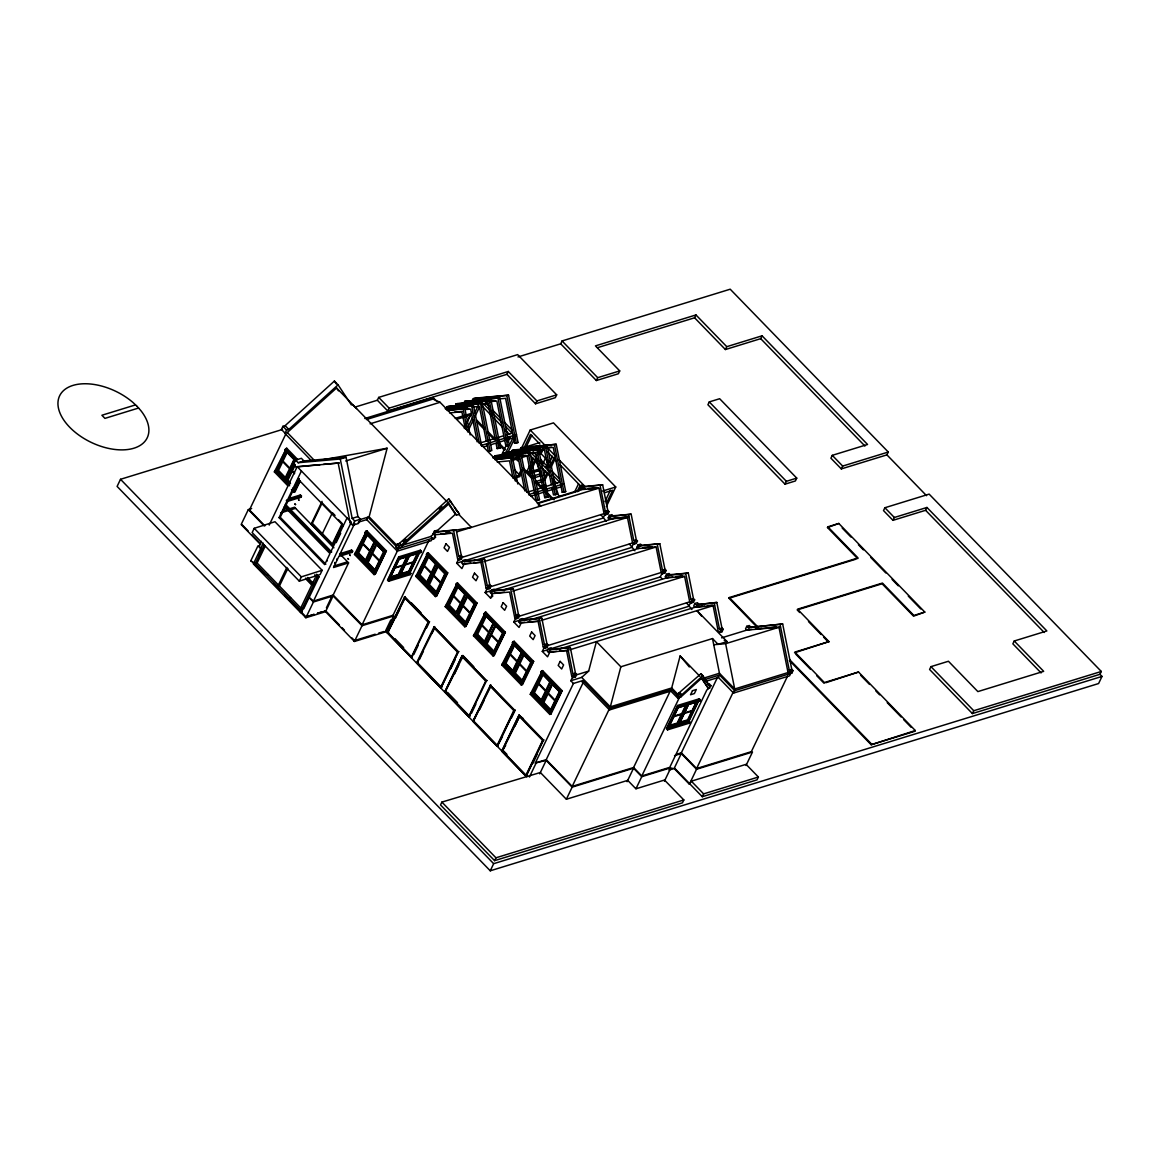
<?xml version="1.0" encoding="UTF-8"?>
<svg xmlns="http://www.w3.org/2000/svg" width="1160" height="1160" viewBox="0 0 1160 1160"><rect width="100%" height="100%" fill="white"/><g stroke="black" fill="none" stroke-linecap="round" stroke-linejoin="round"><path stroke-width="1.5" d="M326.656 561.15L327.236 560.904M359.31 519.825L369.126 516.809L387.135 448.238L322.132 459.882M581.711 677.396L588.657 671.103L596.414 641.611L620.846 666.783L610.32 706.861L581.711 677.396L570.807 680.746L573.432 683.457L583.088 680.485L610.189 708.426L671.582 689.518L679.383 697.566L680.644 697.174L701.669 678.15L708.601 688.576L711.051 685.69L709.18 683.762L707.919 684.154L701.002 673.728L678.716 693.143L677.512 695.637M610.32 706.861L671.698 687.967L680.122 655.937L699.799 676.222M282.532 429.432L120.509 479.298L117.102 486.417L490.26 870.797L1098.592 683.544L1102 676.425L1099.941 674.308L972.399 713.574L929.595 669.479L930.958 666.637L948.431 661.258L977.88 691.592L1043.681 671.336L1014.231 641.001L1012.868 643.843L1041.1 672.916M351.407 404.956L338.067 384.845L334.399 381.06L285.142 425.633L282.924 426.314L281.43 429.432L285.099 433.216L287.317 432.535L336.574 387.962L447.238 501.961M260.754 544.721L241.149 524.538L248.327 509.573L251.633 508.559M285.099 433.216L286.592 430.099L288.811 429.417L338.067 384.845M285.708 434.246L249.444 509.95L264.886 525.842M287.81 485.75L274.355 471.888L285.824 449.529L284.939 449.804L295.945 461.129M284.939 449.804L286.708 448.209L297.714 459.548M286.708 448.209L275.529 471.525L274.355 471.888M277.385 470.583L286.868 451.312L294.785 459.476L285.606 478.645L277.385 470.583L286.868 451.312M254.2 528.308L252.155 532.585L299.294 581.145L320.102 574.577L322.146 570.299L274.993 521.739L254.2 528.308L301.353 576.868L322.146 570.299M285.302 478.732L294.785 459.476M338.212 463.304L350.117 522.652L352.654 525.262L358.425 523.493L360.485 519.202L357.947 516.591L346.043 457.243L303.92 460.94L301.382 458.316L295.611 460.099L293.552 464.377L296.09 467.001L339.329 462.956L323.524 464.348M289.087 482.618L286.825 480.298L294.481 464.319M286.825 480.298L294.77 464.232M295.176 465.073L292.436 470.786L294.712 473.135M254.808 564.137L250.792 560.802L257.969 545.838L261.392 549.361M251.865 561.295L250.792 560.802M261.421 541.328L259.086 546.201L261.986 549.173M269.207 525.103L297.207 466.653L320.015 464.652M263.305 543.17L253.373 563.919L300.454 612.422L302.224 611.885M258.52 555.35L260.681 550.855M315.302 577.665L300.005 609.58L255.36 563.572L264.175 545.171M255.36 563.572L257.114 563.035L265.19 546.157M279.067 517.635L284.36 506.587L285.519 506.224L280.227 517.273L279.067 517.635L324.684 564.615L329.976 553.566L284.36 506.587M284.939 505.354L286.114 505.006L331.731 551.986L330.556 552.348L284.939 505.354L301.411 470.989M286.114 505.006L298.83 478.442M294.785 487.185L298.279 479.907M299.324 478.863L294.742 488.447L298.86 480.37M291.479 489.52L293.915 492.043L300.005 480.921M293.915 492.043L295.089 491.68L300.31 480.805M286.462 500.308L299.831 496.19L300.411 494.972L301.469 496.045L300.875 497.277L287.52 501.396M286.853 567.428L277.675 586.568L279.43 586.032L287.839 568.487M322.06 501.352L311.185 524.073L332.296 545.823L342.403 524.726M377.334 400.243L378.697 397.401L517.65 354.626L556.684 394.835L555.321 397.691L535.529 403.782L506.92 374.317L387.759 410.988L377.334 400.243L354.916 407.146M299.294 581.145L301.353 576.868M322.379 533.615L332.108 513.314M387.759 410.988L389.122 408.146L508.283 371.476L536.891 400.939L556.684 394.835M300.454 612.422L317.274 577.317L319.043 576.781L316.564 574.229M333.166 595.022L362.079 624.82L393.037 615.293L393.704 615.975L362.007 625.733L333.094 595.95L325.554 611.683L305.877 617.743L301.121 612.842L308.661 597.11L313.49 601.083L333.166 595.022L348.565 562.89L341.33 555.452M330.556 552.348L347.029 517.984M303.746 608.696L319.043 576.781M336.212 542.619L340.707 533.237M284.693 595.109L305.95 616.815M313.49 601.083L351.233 522.319L297.207 466.653L296.09 467.001M305.877 617.743L313.418 601.996L333.094 595.95M352.654 525.262L354.714 520.985L360.485 519.202M354.728 523.305L339.43 555.249L352.669 551.174L351.611 550.087L340.025 553.654M342.751 553.856L351.031 551.319L351.611 550.087M358.15 522.261L366.705 519.622L367.88 517.186L397.242 547.433M348.565 562.89L333.543 567.515L338.836 556.466L352.075 552.392L352.669 551.174M326.395 607.84L331.673 596.835M354.496 554.451L365.965 532.077L365.081 532.353L384.641 552.508L385.526 552.233L375.536 573.098L374.057 574.591L354.496 554.451L355.671 554.088L366.85 530.758L386.411 550.913L375.231 574.229L374.057 574.591M365.081 532.353L366.85 530.758M357.541 553.132L367.01 533.875L374.926 542.024L365.748 561.193L357.541 553.132L367.01 533.875M365.443 561.295L374.926 542.024M366.966 562.846L376.449 543.591L384.366 551.74L375.173 570.909L366.966 562.846L376.449 543.591M374.883 570.995L384.366 551.74M384.641 552.508L386.411 550.913M454.778 513.329L456.518 515.112L459.476 514.199L448.732 498.843L399.475 543.402L397.257 544.083L395.763 547.201L397.503 548.999L432.448 538.24L431.288 540.676L397.3 551.13L366.705 519.622M397.503 548.999L398.997 545.882L401.215 545.186L450.471 500.627M362.079 624.82L398.46 548.695M324.887 610.986L354.467 641.465L362.007 625.733M388.382 579.246L398.387 558.366L399.171 559.192L420.848 552.523L421.428 551.29L420.37 550.202L398.707 556.872L387.527 580.188L388.586 581.276L410.263 574.62L410.843 573.388L410.046 572.576L388.382 579.246L389.18 580.058L410.843 573.388M389.803 577.636L398.576 574.925L408.03 556.032L398.837 575.201L390.079 577.912L399.257 558.728M388.586 581.276L389.18 580.058M390.079 577.912L399.765 557.96L398.707 556.872M467.451 421.239L470.38 415.091L456.75 419.297M464.217 428.228L471.902 412.177M467.857 427.185L472.468 417.557M474.774 412.742L478.616 404.724M467.886 431.288L473.265 420.05M474.802 416.846L479.413 407.218M401.012 572.822L409.436 555.249L418.47 552.827L409.277 571.996L400.243 574.417L409.016 571.721L418.195 552.551L412.351 554.35M400.519 574.693L409.697 555.524M409.944 571.967L420.37 550.202M410.046 572.576L420.05 551.711L420.848 552.523M506.92 374.317L508.283 371.476M390.775 620.005L385.497 631.025L526.828 776.794M393.037 615.293L428.837 540.574M393.704 615.975L386.164 631.707L354.467 641.465M433.202 533.615L434.391 531.12L436.914 530.352L438.045 531.526L456.17 529.932L461.288 555.466L462.492 556.698L461.303 559.192L458.78 559.976L457.576 558.728L452.458 533.194L434.333 534.789L433.202 533.615L434.608 533.194M405.289 596.588L387.193 632.896L388.02 632.649M412.351 656.546L411.51 656.792L387.889 632.461L405.348 597.516M395.429 618.207L399.678 609.333M401.548 545.519L430.78 536.514L433.405 539.226L435.739 534.354L434.333 534.789M415.816 576.404L427.286 554.045L426.401 554.306L445.976 574.461L446.846 574.186L436.856 595.051L435.391 596.559L415.816 576.404L416.991 576.041L428.171 552.726L447.731 572.866L436.566 596.197L435.391 596.559M426.401 554.306L428.171 552.726M418.861 575.099L428.345 555.828L436.247 563.977L427.068 583.161L418.861 575.099L428.345 555.828M426.778 583.248L436.247 563.977M428.286 584.799L437.77 565.543L445.686 573.692L436.493 592.861L428.286 584.799L437.77 565.543M501.627 454.923L506.209 445.353M507.732 442.163L510.037 437.378M436.203 592.963L445.686 573.692M445.976 574.461L447.731 572.866M506.021 452.298L512.894 437.943L490.506 444.846M507.587 453.183L514.46 438.828M515.228 437.233L516.476 434.623L481.197 445.483M517.998 356.946L560.701 343.81L562.063 340.953L730.205 289.202L888.284 452.037L886.921 454.879L841.319 468.915L830.908 458.2L832.271 455.343L867.564 444.483L762.062 335.82L726.769 346.68L725.406 349.537L694.593 317.782L597.487 347.681M411.51 656.792L428.127 622.108L429.577 621.601L426.575 627.865M470.829 563.136L464.247 563.716L461.912 568.588L456.649 563.165L458.983 558.293L460.186 559.54M458.78 559.976L459.983 557.481L462.492 556.698M413.801 654.515L418.31 645.12M535.529 403.782L536.891 400.939M480.965 562.557L486.084 588.091L487.287 589.338L489.796 588.555L490.999 586.061L489.796 584.828L484.662 559.294L466.552 560.889L465.407 559.714L462.898 560.483L461.709 562.977L462.84 564.151L482.357 562.121L474.121 562.846M441.713 687.648L440.887 687.909L416.599 662.896L434.115 626.777L458.388 651.775L441.119 687.837L416.832 662.824M441.757 686.532L440.93 686.792L417.296 662.462L434.753 627.516L431.926 633.418M419.369 659.634L423.429 651.151M445.164 606.636L456.634 584.263L455.75 584.538L475.31 604.693L476.195 604.418L466.189 625.284L464.725 626.777L445.164 606.636L446.339 606.274L457.518 582.943L477.079 603.098L465.899 626.414L464.725 626.777M455.75 584.538L457.518 582.943M520.869 449.529L530.207 430.041L553.494 422.878L615.742 486.997L606.361 506.558M448.195 605.317L457.678 586.061L465.595 594.21L456.416 613.379L448.195 605.317L457.678 586.061M519.274 457.765L517.78 460.882L516.2 459.259L511.488 460.709M524.509 446.846L530.483 434.376L539.951 444.12M525.799 447.774L531.773 435.304M518.505 475.44L521.275 469.67M521.739 470.757L519.665 475.078L514.62 469.873M456.112 613.48L465.595 594.21M457.635 615.032L467.103 595.761L475.02 603.925L465.841 623.094L457.635 615.032L467.103 595.761M529.496 465.958L527.249 470.641L528.829 472.265L535.558 458.229M530.99 462.84L533.223 458.157M538.544 451.979L540.038 448.862M532.092 468.567L535.963 460.201L541.024 475.861M538.835 454.488L541.053 449.848M541.575 449.572L539.327 454.256L541.082 453.72L543.286 449.108M465.537 623.181L475.02 603.925M475.31 604.693L477.079 603.098M542.75 463.942L545.765 457.635L548.057 464.377M492.87 595.993L490.564 598.096L485.155 592.528L487.49 587.656L486.084 588.091M487.287 589.338L488.476 586.844L490.999 586.061M440.93 686.792L457.548 652.109L458.998 651.601M440.887 687.909L458.157 651.847L433.884 626.835L434.71 626.588M543.373 475.325L545.649 470.583M549.55 462.449L552.537 456.199M450.733 668.841L455.242 659.431M543.446 480.11L547.23 472.207M550.376 465.624L554.117 457.823M490.346 592.485L491.55 589.99L494.059 589.222L495.189 590.382L513.314 588.801L518.433 614.336L519.636 615.568L518.447 618.062L515.924 618.831L514.721 617.598L509.602 592.064L491.477 593.659L490.346 592.485L491.753 592.049M544.75 480.458L547.839 474.019M550.928 467.582L554.784 459.52M469.901 716.561L469.06 716.822L444.787 691.809L462.057 655.748L462.884 655.501L473.816 666.753M469.945 715.445L469.104 715.705L445.483 691.375L462.941 656.429M490.564 598.096L492.884 593.224L491.477 593.659M454.445 674.149L458.693 665.289M484.039 613.683L485.808 612.088L505.368 632.243L494.189 655.559L493.014 655.922L473.454 635.767L484.923 613.408L484.039 613.683L503.599 633.824L504.484 633.563L502.034 631.04M560.701 343.81L596.356 380.538L597.719 377.682L619.73 370.91L595.442 345.883L695.957 314.94L726.769 346.68M485.808 612.088L474.628 635.419L473.454 635.767M476.485 634.462L485.967 615.206L493.885 623.355L484.706 642.524L476.485 634.462L485.967 615.206M484.401 642.611L493.595 623.442M485.924 644.177L495.407 624.907L485.924 644.177L494.131 652.239L503.324 633.07L498.8 628.401M619.73 370.91L618.367 373.752L596.356 380.538M493.841 652.326L503.324 633.07M493.014 655.922L504.484 633.563M503.599 633.824L505.368 632.243M574.664 491.869L578.521 483.822M524.683 622.297L521.391 622.587L519.057 627.444L513.808 622.035L516.127 617.163L517.331 618.41M469.104 715.705L485.721 681.021L487.171 680.5M515.924 618.831L517.128 616.337L519.636 615.568M469.06 716.822L486.562 680.688L462.289 655.675L445.02 691.737L469.292 716.75M577.013 491.884L580.101 485.446M471.395 713.429L475.904 704.018M579.696 488.534L580.885 486.04L583.393 485.257L584.538 486.432L602.649 484.837L607.782 510.371L608.986 511.618L607.782 514.112L605.274 514.88L604.07 513.648L598.952 488.113L580.827 489.694L579.696 488.534L581.102 488.099M578.738 491.39L581.841 484.909M518.853 621.847L520.042 619.353L522.565 618.585L523.697 619.745L541.822 618.164L546.94 643.684L548.143 644.931L546.94 647.425L544.432 648.193L543.228 646.961L538.11 621.426L519.985 623.022L518.853 621.847L520.26 621.412M502.483 736.673L497.132 746.33L472.86 721.317L490.97 685.009M473.091 721.245L490.361 685.197L514.649 710.21L497.364 746.257M497.974 746.068L473.555 720.882L491.013 685.937M479.689 709.587L483.938 700.712M512.328 642.828L514.097 641.234L533.658 661.389L522.493 684.704L521.318 685.067L501.743 664.912L513.213 642.553L512.328 642.828L531.904 662.969L532.774 662.708L514.431 643.814M514.097 641.234L502.918 664.549L501.743 664.912M504.788 663.607L514.272 644.337L522.174 652.5L512.995 671.669L504.788 663.607L514.272 644.337M441.887 802.096L440.524 804.938L494.595 860.647L682.471 802.821L683.835 799.965L664.477 780.028L635.926 788.814L627.734 780.361L566.341 799.255L540.357 772.502L441.887 802.096L495.958 857.806L683.835 799.965M512.705 671.756L522.174 652.5M514.213 673.322L523.697 654.051L531.613 662.2L522.421 681.384L514.213 673.322L523.697 654.051M604.94 501.613L610.377 490.26M694.593 317.782L695.957 314.94M606.477 503.193L612.697 490.23L604.447 492.768M522.13 681.471L531.613 662.2M521.318 685.067L532.774 662.708M531.904 662.969L533.658 661.389M604.693 514.837L603.142 518.071L456.649 563.165M605.274 514.88L606.462 512.386L608.986 511.618M511.488 717.851L515.243 710.021L513.793 710.529L497.176 745.213L498.017 744.952M556.481 651.369L549.898 651.949L547.563 656.807L542.3 651.398L544.635 646.526L545.838 647.759M497.132 746.33L514.416 710.268L490.129 685.27M544.432 648.193L545.62 645.699L548.143 644.931M608.188 517.882L609.391 515.388L611.9 514.62L613.031 515.794L631.156 514.199L636.274 539.734L637.478 540.966L636.289 543.46L633.766 544.243L632.577 542.996L627.444 517.462L609.333 519.057L608.188 517.882L609.595 517.462L610.726 518.621L627.212 517.186M566.602 650.789L571.735 676.323L572.996 677.614L575.505 676.846L576.694 674.351L575.447 673.047L570.314 647.512L552.203 649.107L550.942 647.816L548.419 648.585L547.23 651.079L548.491 652.37L568.009 650.354L559.773 651.079M518.94 715.183L543.228 740.196L525.944 776.243L501.671 751.245L518.94 715.183L523.421 718.678M501.903 751.172L519.173 715.111L543.46 740.124L526.176 776.17M526.828 774.88L525.987 775.141L502.367 750.795L519.825 715.851M502.367 750.795L505.659 745.402M514.866 726.203L519.115 717.329M540.836 672.176L542.604 670.596L562.165 690.751L550.986 714.067L549.811 714.429L530.25 694.274L541.72 671.915L540.836 672.176L560.396 692.332L561.28 692.071L552.726 683.254M542.604 670.596L531.425 693.912L530.25 694.274M533.281 692.97L542.764 673.699L550.681 681.862L541.502 701.032L533.281 692.97L542.764 673.699M541.198 701.118L550.681 681.862M542.721 702.684L552.189 683.414L560.106 691.563L550.928 710.746L542.721 702.684L552.189 683.414M550.623 710.833L560.106 691.563M549.811 714.429L561.28 692.071M560.396 692.332L562.165 690.751M633.766 544.243L634.97 541.749L637.478 540.966M570.807 680.746L572.359 677.512M525.987 775.141L542.619 740.442L544.054 739.935M572.996 677.614L574.186 675.12L576.694 674.351M532.788 763.454L537.298 754.043M636.84 547.389L638.029 544.895L640.552 544.127L641.683 545.301L659.808 543.707L664.926 569.241L666.13 570.473L664.926 572.967L662.418 573.75L661.214 572.503L656.096 546.969L637.971 548.564L636.84 547.389L638.246 546.969M664.419 781.188L670.871 767.731L641.741 776.692L633.534 768.239L572.155 787.147L546.172 760.38L535.326 763.005L573.432 683.457M529.409 777.026L535.862 763.556M709.282 401.911L707.919 404.753L785.015 484.17L795.383 480.965L796.746 478.123L719.649 398.721L709.282 401.911L786.379 481.313L796.746 478.123M494.595 860.647L495.958 857.806M490.26 870.797L493.667 863.678L1102 676.425M671.582 689.518L670.842 691.055L609.464 709.949L582.349 682.022L583.088 680.485M535.326 763.005L546.229 759.655L583.611 681.63L582.349 682.022M539.719 773.851L546.172 760.38M725.406 349.537L760.699 338.662L762.062 335.82M513.808 622.035L660.286 576.94L662.621 572.068L663.824 573.315M662.418 573.75L663.607 571.257L666.13 570.473M665.332 576.752L666.536 574.258L669.044 573.49L670.19 574.664L688.3 573.069L693.433 598.603L694.637 599.836L693.433 602.33L690.925 603.113L689.721 601.866L684.588 576.332L666.478 577.926L665.332 576.752L666.739 576.317M546.229 759.655L572.199 786.408L609.58 708.398M566.413 799.11L572.155 787.147M609.464 709.949L610.189 708.426M690.925 603.113L692.114 600.619L694.637 599.836M694.913 603.49L693.723 605.984L694.971 607.289L713.096 605.694L718.214 631.228L719.476 632.519L721.999 631.75L723.188 629.257L721.926 627.966L716.808 602.432L696.174 604.795L694.913 603.49L697.421 602.721L698.683 604.012M572.199 786.408L633.592 767.514L670.19 691.128M627.082 781.71L633.534 768.239M669.712 689.881L677.918 698.335L702.873 675.657L701.002 673.728M633.592 767.514L641.799 775.967L679.18 697.943L677.918 698.335M679.383 697.566L681.833 694.68L679.963 692.752M635.999 788.669L641.741 776.692M667.319 727.827L677.309 706.962L678.107 707.774L699.77 701.104L700.35 699.886L699.291 698.784L677.628 705.454L666.463 728.784L667.522 729.872L689.185 723.202L689.765 721.97L688.982 721.158L667.319 727.827L668.102 728.639L689.765 721.97M756.668 626.777L728.973 598.255L729.321 597.545L858.038 557.931L827.848 526.828L827.501 527.539L857.689 558.641M668.726 726.218L677.918 707.049L686.952 704.627L677.759 723.797L668.726 726.218L677.498 723.521L686.676 704.352M669.001 726.493L678.179 707.324M785.015 484.17L786.379 481.313M667.522 729.872L668.102 728.639M700.35 699.886L678.687 706.556L674.105 716.053L681.688 713.734L685.792 705.149L678.208 707.484M719.476 632.519L720.679 630.025L723.188 629.257M679.165 722.999L687.938 720.302L697.131 701.133L688.213 720.577L679.165 722.999L688.359 703.83L692.737 702.481M679.441 723.274L688.62 704.105L697.392 701.409M699.291 698.784L688.126 722.115L689.185 723.202M688.982 721.158L698.204 701.901M709.847 688.184L709.122 687.43L706.715 690.214L669.755 767.355L641.799 775.967M676.396 754.333L681.355 752.811L717.533 677.28M746.025 765.513L752.478 752.042L696.536 769.254L681.297 753.551L674.12 768.514L689.374 784.218L691.331 781.188L746.068 764.338L758.393 777.026L757.031 779.868L702.279 796.717L674.714 768.326L669.044 770.066M706.28 681.166L718.388 677.44L719.534 675.033L734.715 690.664L791.831 673.075L793.019 670.582L791.758 669.291L782.666 623.993L748.011 627.589L746.764 626.298L745.561 628.792L746.822 630.083L778.969 627.27L788.046 672.553L789.308 673.859L790.511 671.365L793.019 670.582M681.355 752.811L696.595 768.529L733.555 691.389M689.374 784.218L696.536 769.254M718.388 677.44L733.555 693.071L734.715 690.664M841.319 468.915L842.682 466.073L888.284 452.037M702.279 796.717L703.641 793.875L758.393 777.026M799.689 612.509L797.181 609.913L882.093 583.77L913.543 616.163L924.824 612.088L838.796 523.464L827.501 527.539M787.538 676.135L751.346 751.665L696.595 768.529M790.714 673.423L789.568 675.83L733.555 693.071M1099.941 674.308L1101.304 671.466L929.131 494.116L884.877 507.747L883.514 510.588L892.982 520.332L925.593 510.298L926.956 507.457L1046.857 630.953L1014.231 641.001M794.498 652.804L828.965 641.596L797.514 609.203L882.427 583.059L913.877 615.452L924.824 612.088M892.982 520.332L894.345 517.49L926.956 507.457M789.38 660.475L871.174 744.735L914.979 731.25L915.312 730.539L858.516 672.032L825.76 682.732M871.174 744.735L915.312 730.539M972.399 713.574L973.762 710.732L1101.304 671.466M403.303 541.705L405.971 539.298M439.248 509.182L441.974 506.848M399.721 548.303L448.978 503.745L456.518 515.112M430.78 536.514L455.401 514.228L448.18 503.382M433.405 539.226L435.725 537.124M336.994 559.642L336.98 558.801M135.531 404.898L101.891 415.251L104.937 418.383L138.576 408.03M364.791 418.513L433.028 397.503L436.812 401.403M366.386 419.543L432.912 399.069L440.046 402.288L540.749 506.021L538.124 504.832M370.098 423.821L440.046 402.288M447.542 409.204L447.049 406.754L448.789 406.203L482.357 403.26L491.84 450.559L488.36 451.254L486.968 444.352M456.272 406.507L455.778 404.057L457.533 403.521L491.086 400.577L500.584 447.876L497.089 448.558L496.06 443.381M473.744 401.128L473.251 398.677L475.005 398.141L508.559 395.197L518.056 442.497L514.562 443.178L505.572 398.329L498.495 398.953M445.817 408.596L480.762 397.837M447.252 410.567L464.885 408.639L470.148 434.913M445.382 408.813L473.613 405.957L481.704 446.238M447.049 406.754L482.357 403.26M455.778 404.057L491.086 400.577M499.829 397.88L464.522 401.375L499.829 397.88L509.312 445.179L507.572 445.715L505.833 445.875L496.828 401.026L486.228 401.954M473.251 398.677L508.559 395.197M295.611 460.099L298.149 462.709L303.92 460.94M455.314 418.325L470.496 413.656M298.149 462.709L340.271 459.012L346.043 457.243M345.709 460.998L387.135 448.238M288.738 498.568L300.411 494.972M286.447 500.671L301.469 496.045M481.023 442.728L503.425 435.826M506.876 434.768L512.038 433.173L505.745 426.691M483.604 446.962L487.055 445.904M282.851 510.835L294.538 507.239L333.906 547.81M280.575 512.952L295.582 508.326M488.36 451.254L490.1 450.703M497.089 448.558L500.584 447.876M505.833 445.875L509.312 445.179M514.562 443.178L518.056 442.497M503.918 455.59L503.425 453.139L505.165 452.603L538.733 449.645L548.23 496.944L544.736 497.64L535.746 452.791L528.67 453.415M512.648 452.893L512.154 450.442L513.909 449.906L547.476 446.962L556.96 494.262L553.479 494.943L552.087 488.055M526.785 446.586L539.791 442.584M493.464 457.678L528.409 446.919M494.899 459.65L512.532 457.721L517.795 483.995M493.029 457.896L521.26 455.024L529.351 495.32M530.004 452.342L494.682 455.822L530.004 452.342L539.487 499.641L537.747 500.177L536.007 500.322L527.002 455.474L516.403 456.416M503.425 453.139L538.733 449.645M512.154 450.442L547.476 446.962M556.205 444.265L520.898 447.76L556.205 444.265L565.703 491.564L563.948 492.101L562.208 492.26L553.218 447.412L542.604 448.34M521.492 457.635L528.003 455.634M340.271 459.012L352.176 518.361L357.947 516.591M350.117 522.652L351.233 522.319M516.258 476.137L520.971 474.686M532.338 471.177L538.704 469.22M545.519 467.117L548.752 466.132M535.18 471.192L538.472 470.177M515.374 477.978L520.086 476.513M529.685 473.57L539.588 470.51M533.397 475.962L539.98 473.933M533.861 477.905L540.458 475.875M535.369 481.661L541.966 479.631M537.486 483.111L542.43 481.588M540.647 486.359L545.591 484.837M528.67 491.796L533.846 490.216M537.283 489.143L559.686 482.255L552.131 474.469M266.51 575.07L268.279 574.534M528.844 494.566L564.122 483.705M530.947 496.132L561.193 486.823M536.007 500.322L539.487 499.641M544.736 497.64L548.23 496.944M562.208 492.26L565.703 491.564M434.391 531.12L435.536 532.295L438.045 531.526M584.538 486.432L582.015 487.2L602.649 484.837M537.225 503.121L583.335 488.925M334.167 565.921L347.507 561.817M539.821 502.947L575.563 491.941M435.536 532.295L456.17 529.932M457.243 531.729L598.763 488.157M602.432 491.086L615.742 486.997M398.387 558.366L421.428 551.29M400.722 558.279L408.03 556.032M399.286 558.902L406.87 556.568L402.752 565.137L395.183 567.472M409.726 555.683L417.31 553.349L413.192 561.918L405.623 564.253M288.84 598.082L290.594 597.53M394.878 568.096L402.462 565.761L398.272 574.49L390.702 576.824M405.318 564.876L412.902 562.542L408.712 571.271L401.142 573.605M453.647 530.7L458.78 556.235L461.288 555.466M600.14 485.62L605.259 511.154L607.782 510.371M460.709 557.772L605.476 513.213M462.898 560.483L464.029 561.658L466.552 560.889M609.391 515.388L610.523 516.562L613.031 515.794M301.121 612.842L301.861 612.611M462.84 564.151L464.247 563.716M474.048 560.701L615.134 517.998M464.029 561.658L484.662 559.294M610.523 516.562L631.156 514.199M484.083 561.6L628.851 517.041M305.211 617.048L314.084 614.322M322.219 611.813L317.347 613.321L322.161 611.929M323.857 611.305L325.626 610.769L339.459 625.008M305.892 616.946L314.026 614.438M482.154 560.062L487.272 585.597L489.796 584.828M628.648 514.967L633.766 540.502L636.274 539.734M490.941 586.597L633.969 542.576L631.649 547.433L485.155 592.528M491.55 589.99L492.681 591.165L495.189 590.382M638.029 544.895L639.174 546.07L641.683 545.301M504.426 589.672L639.377 548.129M492.681 591.165L513.314 588.801M639.174 546.07L659.808 543.707M512.735 591.107L655.777 547.071M353.8 640.784L354.539 640.552L352.031 637.957M356.265 640.03L375.188 634.201M378.624 633.142L383.786 631.548M387.889 632.461L388.716 632.214M510.791 589.57L515.924 615.104L518.433 614.336M657.285 544.475L662.418 570.01L664.926 569.241M514.721 617.598L516.127 617.163M519.578 616.105L662.621 572.068M520.042 619.353L521.173 620.527L523.697 619.745M666.536 574.258L667.667 575.433L670.19 574.664M827.848 526.828L838.796 523.464M519.985 623.022L521.391 622.587M529.467 620.092L668.986 577.158M412.308 657.662L411.466 657.909L428.968 621.789L404.695 596.776L387.425 632.838L411.699 657.836M521.173 620.527L541.822 618.164M667.667 575.433L688.3 573.069M538.11 621.426L539.516 620.991M541.241 620.455L684.269 576.433M417.296 662.462L418.137 662.2M416.599 662.896L417.44 662.635M539.298 618.933L544.417 644.467L546.94 643.684M685.792 573.837L690.91 599.372L693.433 598.603M543.228 646.961L544.635 646.526M546.36 645.99L691.128 601.431L688.793 606.303L542.3 651.398M548.419 648.585L549.68 649.875L552.203 649.107M548.491 652.37L549.898 651.949M559.657 648.947L697.493 606.506L702.438 606.071M728.973 598.255L855.979 559.163M549.68 649.875L570.314 647.512M696.174 604.795L716.808 602.432M569.69 649.832L714.502 605.259M445.483 691.375L446.31 691.113M444.787 691.809L445.614 691.548M567.805 648.295L572.924 673.829L575.447 673.047M714.284 603.2L719.417 628.735L721.926 627.966M571.735 676.323L573.141 675.889M576.592 674.83L588.657 671.103M746.764 626.298L749.273 625.53L750.534 626.821M620.846 666.783L712.501 638.565L718.098 644.351L727.059 641.596L697.015 610.639L701.51 616.033M721.607 637.855L749.331 629.314M748.011 627.589L782.666 623.993M473.555 720.882L474.397 720.621M472.86 721.317L473.686 721.056M713.734 644.728L725.624 643.684L780.376 626.835M702.96 678.353L719.461 673.264L734.715 688.982L789.452 672.118M703.975 679.818L719.534 675.033M828.965 641.596L794.832 652.094L824.383 682.544L858.516 672.032M707.919 684.154L709.789 686.082L711.051 685.69M501.671 751.245L502.512 750.984M700.945 677.382L707.861 687.808L709.122 687.43M780.158 624.776L789.249 670.059L791.758 669.291M680.833 706.15L685.226 704.801M674.525 755.624L681.297 753.551M669.378 769.254L672.582 768.268M445.658 531.99L449.196 531.352M452.733 530.714L471.351 527.38L458.765 514.416M491.507 401.113L495.045 400.795M482.777 403.796L488.07 403.332M468.654 405.42L472.178 405.115M481.023 404.333L488.099 403.709L495.363 439.93M445.353 408.436L473.613 405.957M463.449 407.798L466.987 407.493M472.294 407.029L479.355 406.406L486.286 440.901M447.224 410.19L464.885 408.639M465.305 409.175L468.828 408.871M465.32 409.552L470.626 409.088L477.195 441.858M454.792 412.017L461.868 411.394M449.514 412.873L461.883 411.786L465.349 429.026M546.113 447.659L551.421 447.18M539.154 450.182L544.461 449.717M525.03 451.805L528.568 451.501M537.399 450.718L544.475 450.109L551.391 484.604M532.179 452.719L535.717 452.414M519.825 454.184L523.363 453.879M493 457.504L521.26 455.024M521.681 455.561L525.219 455.257M502.251 457.649L505.789 457.345M494.856 459.273L512.532 457.721M512.938 458.258L518.245 457.794M511.197 458.795L518.274 458.171L524.842 490.941M497.161 461.941L509.53 460.853L512.995 478.108M588.279 488.49L596.515 487.765M582.233 489.259L585.524 488.983M588.816 488.693L597.052 487.968M555.22 494.407L556.96 494.262M621.731 517.418L626.661 516.983M440.684 533.919L450.573 533.049M643.785 547.505L650.368 546.925M642.669 547.839L652.558 546.969M675.584 576.578L682.167 575.998M667.885 577.491L672.814 577.057M676.12 576.766L682.703 576.187M494.537 593.079L504.426 592.209M707.368 605.636L712.312 605.215M696.377 606.854L704.613 606.129M707.919 605.839L712.849 605.404M527.974 622.007L537.863 621.136M756.48 628.691L761.83 628.212M768.979 627.589L776.127 626.965M748.229 629.663L751.796 629.343M755.378 629.024L776.794 627.154M724.202 640.305L727.059 641.596M886.921 454.879L926.535 495.683M760.699 338.662L864.939 446.034M925.593 510.298L1044.232 632.505M884.877 507.747L894.345 517.49M832.271 455.343L842.682 466.073M842.189 528.032L850.918 537.022M858.4 544.721L863.388 549.869M870.87 557.568L885.834 572.982M892.069 579.405L898.304 585.829M908.28 596.095L920.75 608.942M930.958 666.637L973.762 710.732M562.063 340.953L597.719 377.682M808.491 621.572L821.077 634.534M823.586 637.115L828.617 642.307M860.706 675.352L869.536 684.443M875.843 690.954L879.628 694.854M887.212 702.655L901.088 716.952M903.611 719.548L911.18 727.349M795.731 654.08L810.506 669.305M816.654 675.642L824.049 683.254M729.321 597.545L758.263 627.357M789.728 659.764L871.522 744.024M789.249 670.059L790.511 671.365M790.569 671.785L791.831 673.075M530.207 430.041L555.103 455.691M558.83 459.534L584.973 486.461M547.694 452.096L556.307 460.97M560.005 464.783L582.175 487.62M605.259 511.154L606.462 512.386M633.766 540.502L634.97 541.749M662.418 570.01L663.607 571.257M690.91 599.372L692.114 600.619M719.417 628.735L720.679 630.025M606.578 512.865L607.782 514.112M663.737 571.735L664.926 572.967M692.23 601.097L693.433 602.33M720.737 630.46L721.999 631.75M541.082 453.72L546.998 459.81M606.303 521.318L600.851 514.634M634.883 550.768L629.358 543.996M660.286 576.94L662.389 579.101M691.94 609.551L686.502 602.852M485.387 402.607L489.172 406.493M492.942 410.393L500.511 418.18M504.296 422.08L511.85 429.867M533.034 451.675L536.804 455.575M540.589 459.476L548.158 467.262M551.928 471.149L559.497 478.935M483.053 403.317L501.961 422.791M530.7 452.4L549.608 471.873M529.641 474.295L531.744 476.47M476.745 420.094L484.257 427.822M487.998 431.679L495.509 439.408M499.25 443.279L505.499 449.717M523.131 467.857L531.802 476.803M535.529 480.646L542.967 488.302M546.693 492.144L554.132 499.815M547.447 494.073L549.55 496.248M476.673 421.573L484.213 429.33M487.983 433.216L494.262 439.684M499.293 444.86L504.31 450.051M523.203 469.495L531.889 478.442M535.601 482.284L541.807 488.664M546.766 493.783L551.725 498.887M707.861 687.808L708.601 688.576M698.972 700.292L699.77 701.104M678.716 693.143L680.572 695.072M671.698 687.967L678.774 695.246M679.905 696.421L680.644 697.174M378.697 397.401L389.122 408.146M677.628 705.454L678.687 706.556M456.272 510.212L458.012 511.995M459.476 514.199L454.387 507.37M352.814 404.797L356.497 408.581M691.331 781.188L703.641 793.875M458.78 556.235L459.983 557.481M487.272 585.597L488.476 586.844M515.924 615.104L517.128 616.337M544.417 644.467L545.62 645.699M572.924 673.829L574.186 675.12M460.099 557.96L461.303 559.192M488.592 587.322L489.796 588.555M545.751 646.178L546.94 647.425M574.243 675.54L575.505 676.846M426.996 553.088L446.557 573.228M456.344 583.306L475.904 603.461M484.634 612.451L504.194 632.606M512.923 641.596L532.484 661.751M541.43 670.958L560.99 691.113M432.173 559.077L441.96 569.154M461.521 589.309L465.189 593.079M487.374 615.931L493.478 622.224M285.142 425.633L288.811 429.417M399.475 543.402L401.215 545.186M282.924 426.314L286.592 430.099M397.257 544.083L398.997 545.882M287.317 432.535L315.099 461.143M369.126 516.809L396.735 545.229M284.707 433.188L311.59 460.868M419.151 574.997L427.068 583.161M428.576 584.712L436.493 592.861M448.5 605.23L456.416 613.379M457.924 614.945L465.841 623.094M476.789 634.375L484.706 642.524M486.214 644.09L494.131 652.239M505.078 663.52L512.995 671.669M514.503 673.221L522.421 681.384M533.586 692.868L541.502 701.032M543.01 702.583L550.928 710.746M417.296 574.91L436.856 595.051M446.629 605.128L466.189 625.284M474.918 634.274L494.493 654.428M503.223 663.418L522.783 683.573M531.715 692.781L551.275 712.936M416.411 575.172L435.971 595.327M445.759 605.404L465.32 625.559M474.048 634.549L493.609 654.704M502.338 663.694L521.899 683.835M530.845 693.042L550.405 713.197M421.892 581.087L436.566 596.197M459.795 620.121L465.899 626.414M475.861 636.666L478.297 639.189M491.753 653.051L494.189 655.559M504.15 665.811L518.824 680.934M537.544 700.205L550.986 714.067M409.19 573.518L410.263 574.62M285.534 448.572L296.539 459.911M365.675 531.12L385.236 551.275M293.161 457.084L295.597 459.607M370.852 537.124L378.189 544.678M352.176 518.361L354.714 520.985M332.398 512.691L334.906 515.258M294.408 473.759L292.132 471.409L287.955 480.138L290.232 482.488M334.66 515.779L322.146 502.889L312.359 523.305L332.383 543.924L342.171 523.508L338.415 519.636M297.7 478.717L343.317 525.712M411.365 602.837L421.08 612.842M462.057 655.748L486.33 680.76M404.463 596.849L428.736 621.861M462.101 656.676L485.721 681.021M404.507 597.777L428.127 622.108M433.927 627.777L457.548 652.109M490.173 686.198L513.793 710.529M518.984 716.111L542.619 740.442M277.689 470.496L285.606 478.645M287.114 480.211L290.507 483.705M357.831 553.044L365.748 561.193M367.256 562.76L375.173 570.909M275.819 470.394L289.275 484.242M292.943 488.026L295.394 490.549M355.961 552.943L375.536 573.098M299.831 496.19L300.875 497.277M274.949 470.67L289.623 485.779M292.654 489.158L295.089 491.68M355.09 553.218L375.231 574.229M298.048 496.741L299.106 497.828M351.031 551.319L352.075 552.392M292.914 513.851L306.486 527.814M318.812 540.516L322.509 544.33M280.227 517.273L325.844 564.267M447.557 692.389L457.504 702.641M394.936 638.609L403.637 647.57M503.208 750.549L506.935 754.391M314.795 574.765L317.274 577.317M248.327 509.573L264.103 525.828M307.618 577.477L313.824 583.871L312.055 584.408L305.863 578.028M308.56 579.376L312.286 583.204M305.558 578.637L311.764 585.032M242.28 524.914L248.24 531.062M251.821 534.745L260.173 543.344M341.968 627.603L344.491 630.199M308.661 597.11L313.418 601.996M257.114 563.035L301.76 609.029M252.88 562.165L264.726 574.548M273.47 583.538L279.575 589.657M120.509 479.298L493.667 863.678M529.453 454.705L539.11 464.754M541.532 467.262L549.985 476.064M552.392 478.572L557.235 483.604M481.806 405.623L491.463 415.686M493.885 418.195L502.338 426.982M504.76 429.504L509.588 434.522M680.122 655.937L689.315 666.957M702.873 675.657L709.789 686.082M448.732 498.843L452.501 504.527M334.399 381.06L336.298 383.931M336.574 387.962L338.488 390.833M553.798 481.255L554.944 484.634M556.089 488.012L558.946 496.436M725.624 643.684L734.715 688.982M712.501 638.565L719.461 673.264M554.466 444.816L563.948 492.101M545.722 447.499L555.22 494.798M536.993 450.182L546.476 497.48M528.25 452.878L537.747 500.177M519.52 455.561L526.901 492.348M506.818 395.734L516.301 443.033M510.777 458.258L515.345 481.023M498.075 398.416L507.572 445.715M489.346 401.113L498.829 448.412M480.602 403.796L490.1 451.095M471.873 406.493L479.254 443.279M463.13 409.175L467.697 431.955M545.606 457.548L545.62 457.417M294.945 503.991L295.553 504.614L294.945 503.991M298.497 499.757L299.106 500.395L298.526 499.655M334.689 562.629L335.298 563.267L334.718 562.527M347.927 558.554L348.536 559.192L347.927 558.554M349.696 554.871L350.305 555.51L349.696 554.871M281.024 514.025L281.735 513.445L281.024 514.025M282.793 510.342L283.548 509.805L282.793 510.342M282.707 461.695L278.531 470.423L285.36 477.471L289.55 468.741L282.707 461.695M287.114 452.501L283.011 461.071L289.84 468.118L293.958 459.548L287.114 452.501M362.848 544.243L358.672 552.972L365.501 560.019L369.692 551.29L362.848 544.243M367.256 535.05L363.152 543.62L369.982 550.666L374.1 542.097L367.256 535.05M372.273 553.958L368.097 562.687L374.941 569.734L379.117 561.005L372.273 553.958M376.681 544.765L372.577 553.335L379.422 560.382L383.525 551.812L376.681 544.765M424.168 566.211L419.992 574.939L426.822 581.986L431.012 573.243L424.168 566.211M428.576 557.003L424.473 565.587L431.317 572.62L435.421 564.05L428.576 557.003M445.991 543.779L444.048 547.839L447.513 551.406L449.457 547.361L445.991 543.779M433.593 575.911L429.417 584.64L436.262 591.687L440.438 582.958L433.593 575.911M438.001 566.718L433.898 575.288L440.742 582.335L444.846 573.765L438.001 566.718M453.516 596.428L449.326 605.158L456.17 612.204L460.361 603.476L453.516 596.428M457.924 587.236L453.807 595.805L460.65 602.852L464.754 594.283L457.924 587.236M474.483 573.141L472.54 577.202L476.021 580.768L477.963 576.723L474.483 573.141M462.941 606.143L458.765 614.872L465.595 621.919L469.786 613.19L462.941 606.143M467.349 596.951L463.246 605.52L470.075 612.567L474.193 603.997L467.349 596.951M481.806 625.573L477.63 634.303L484.459 641.35L488.65 632.62L481.806 625.573M486.214 616.38L482.111 624.95L488.94 631.997L493.058 623.428L486.214 616.38M503.135 602.649L501.192 606.709L504.658 610.276L506.601 606.23L503.135 602.649M491.231 635.288L487.055 644.017L493.899 651.064L498.075 642.336L491.231 635.288M495.639 626.096L491.536 634.665L498.379 641.712L502.483 633.128L495.639 626.096M510.096 654.718L505.92 663.447L512.749 670.495L516.939 661.765L510.096 654.718M514.503 645.525L510.4 654.095L517.244 661.142L521.347 652.572L514.503 645.525M531.628 632.011L529.699 636.057L533.165 639.639L535.108 635.593L531.628 632.011M519.52 664.433L515.345 673.163L522.188 680.21L526.365 671.48L519.52 664.433M523.928 655.226L519.825 663.81L526.669 670.857L530.773 662.273L523.928 655.226M538.602 684.081L534.412 692.81L541.256 699.857L545.447 691.128L538.602 684.081M543.01 674.874L538.892 683.457L545.736 690.504L549.84 681.921L543.01 674.874M560.135 661.374L558.192 665.419L561.672 669.001L563.601 664.941L560.135 661.374M548.027 693.782L543.851 702.51L550.681 709.558L554.871 700.828L548.027 693.782M552.436 684.588L548.332 693.158L555.162 700.205L559.279 691.635L552.436 684.588M673.8 716.677L669.625 725.406L677.193 723.086L681.384 714.357L673.8 716.677M692.462 690.707L690.534 694.753L694.376 693.564L696.319 689.518L692.462 690.707M684.255 713.472L680.064 722.202L687.648 719.867L691.824 711.138L684.255 713.472M688.649 704.265L684.545 712.849L692.128 710.514L696.232 701.945L688.649 704.265M137.17 406.435L132.907 402.418A48.561 28.333 25.6 0 0 59.581 395.923A48.561 28.333 25.6 0 0 110.983 448.876A48.561 28.333 25.6 0 0 140.853 410.611L137.17 406.435"/></g></svg>
